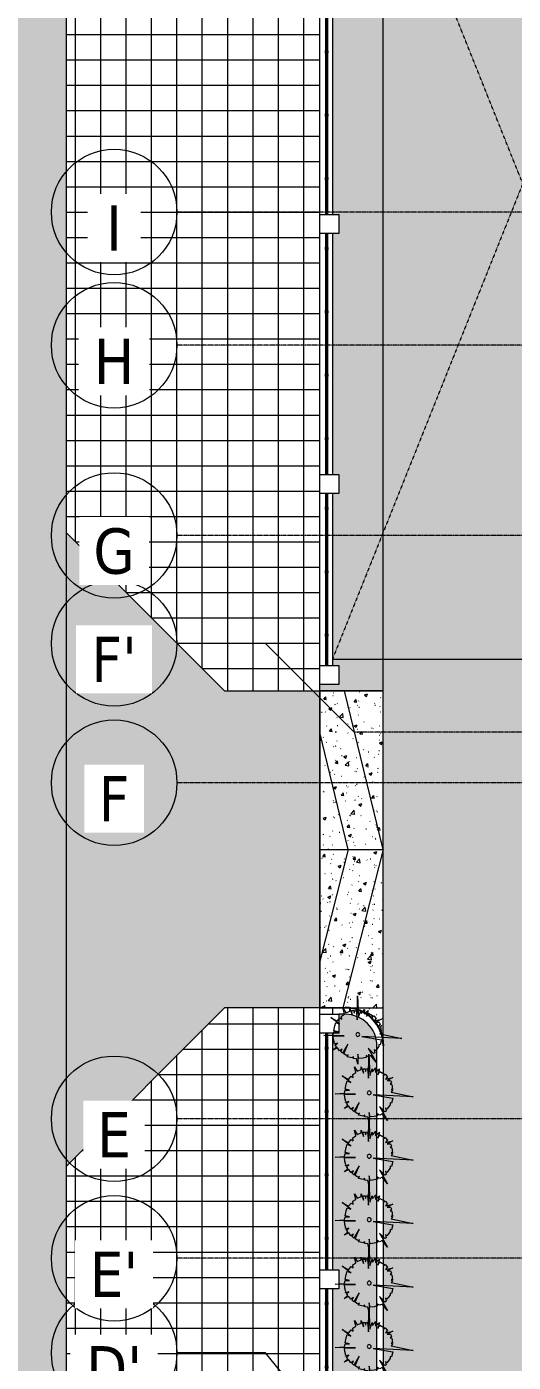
# Model space of a CAD drawing. Header units: millimetres. Extents: x 5357 to 259384, y -16348 to 109893.
# Drawn here: x 21483 to 29154, y 35397 to 56460 of the extents above; entities that cross this region are included whole.
import ezdxf

# ---------------------------------------------------------------- set-up
doc = ezdxf.new("R2010")
doc.units = ezdxf.units.MM
for name, pattern in [('Dash', [6, 3, -3]), ('Double dash', [41.999998, 12, -6, 6, -6, 6, -6]), ('Grid Line', [22.225, 12.7, -3.175, 3.175, -3.175])]:
    doc.linetypes.add(name, pattern=pattern)
for name, color, linetype, lineweight in [('A-DETL-THIN', 151, 'Continuous', 9), ('A-FLOR', 192, 'Continuous', 9), ('A-FLOR-HRAL', 11, 'Continuous', 9), ('A-FLOR-PATT', 8, 'Continuous', 9), ('A-FLOR-PATT-2', 8, 'Continuous', 5), ('A-WALL', 113, 'Continuous', 9), ('C-PRKG', 70, 'Continuous', 9), ('C-PRKG-HDLN', 70, 'Dash', 9), ('C-PROP-LINE', 91, 'Double dash', 18), ('G-IMPT', 8, 'Continuous', 9), ('L-PLNT-1', 7, 'Continuous', 9), ('S-COLS', 52, 'Continuous', 9), ('S-GRID', 1, 'Continuous', 9), ('S-GRID-1', 1, 'Grid Line', 9), ('S-GRID-IDEN', 1, 'Continuous', 9)]:
    doc.layers.add(name, color=color, linetype=linetype, lineweight=lineweight)
doc.styles.add('Tahoma_B', font='tahomabd_0.ttf', dxfattribs={"height": 715})
pattern_1 = [(50, (0, 0), (480.9661, -42.0786), [50.292, -553.212]), (355, (0, 0), (-93.0416, 504.3895), [40.234, -442.57]), (100.451, (40.1, -3.5), (387.9285, 462.3076), [42.742, -470.158]), (46.184, (0, 134.1), (715.649, -110.993), [75.438, -829.818]), (96.636, (59.64, 124.86), (626.7424, 653.2084), [64.112, -705.237]), (351.184, (0, 134.1), (626.7496, 653.2024), [60.35, -663.854]), (21, (67.06, 100.6), (400.2623, -269.9797), [50.292, -553.212]), (326, (67.06, 100.6), (163.1568, 486.2564), [40.234, -442.57]), (71.451, (100.4, 78.1), (563.421, 216.272), [42.742, -470.158]), (37.5, (0, 0), (8.15385, 223.22557), [7.376, -429.829, 7.376, -441.899, -444.246]), (37.5, (0, 0), (8.15385, 223.22557), [-886.48, 7.376, -436.87]), (7.5, (0, 0), (176.404, 264.477), [7.376, -248.778, 7.376, -419.771, -169.316]), (7.5, (0, 0), (176.404, 264.477), [-683.301, 7.376, -161.94]), (327.5, (-149.53, 0), (357.96023, -15.12452), [7.376, -160.264, 7.376, -515.661, -694.03]), (327.5, (-149.53, 0), (357.96023, -15.12452), [-690.677, 7.376, -686.653]), (317.5, (-216.6, 0), (391.0616, 67.1262), [7.376, -210.556, 7.376, -339.974, -492.862]), (317.5, (-216.6, 0), (391.0616, 67.1262), [-565.282, 7.376, -485.485])]
pattern_2 = [(180, (609.6, 0), (-2e-15, -13), []), (270, (609.6, 0), (76, 5e-15), [])]

# ---------------------------------------------------------------- blocks, each defined once
blk = doc.blocks.new('BAI XE PCCC - BAI XE PCCC-V181-TKCS_MB CẢNH QUAN CÂY XANH')
at = {"layer": 'C-PRKG'}
for p, q in [((0, 6000), (0, 100)), ((15000, 6000), (0, 6000)), ((15000, 0), (15000, 6000))]:
    blk.add_line(p, q, dxfattribs=at)
at = {"layer": 'C-PRKG-HDLN'}
for p, q in [((0, 6000), (15000, 0)), ((15000, 6000), (88, 35))]:
    blk.add_line(p, q, dxfattribs=at)
blk = doc.blocks.new('NBS_CLDPhysicalSecuritySystems_MtlMeshPnlFncngSym_CLDModsecSecurusS3_InfillPanel - NBS_CLDPhysicalSecuritySystems_MtlMeshPnlFncngSym_CLDModsecSecurusS2_InfillPanel-2369324-TKCS_MB CẢNH QUAN CÂY XANH')
at = {"layer": 'A-FLOR-HRAL'}
h = blk.add_hatch(dxfattribs=at)
h.set_pattern_fill('FP_38', color=256, style=0, pattern_type=2)
h.set_pattern_definition(pattern_2)
h.paths.add_polyline_path([(0, 6), (0, -6), (3800, -6), (3800, 6), (1715, 6)])
for p, q in [((218, 27), (0, 27)), ((0, 6), (3800, 6)), ((214, 6), (214, 23)), ((254, 6), (214, 6)), ((218, 27), (250, 27)), ((1218, 27), (250, 27)), ((254, 23), (254, 6)), ((1214, 6), (1214, 23)), ((1254, 6), (1214, 6)), ((1218, 27), (1250, 27)), ((2218, 27), (1250, 27)), ((1254, 23), (1254, 6)), ((2214, 6), (2214, 23)), ((2254, 6), (2214, 6)), ((2218, 27), (2250, 27)), ((3218, 27), (2250, 27)), ((2254, 23), (2254, 6)), ((3214, 6), (3214, 23)), ((3254, 6), (3214, 6)), ((3218, 27), (3250, 27)), ((3800, 27), (3250, 27)), ((3254, 23), (3254, 6)), ((3800, -6), (0, -6)), ((214, -11), (214, -6)), ((214, -6), (254, -6)), ((254, -11), (214, -11)), ((254, -6), (254, -11)), ((1214, -11), (1214, -6)), ((1214, -6), (1254, -6)), ((1254, -11), (1214, -11)), ((1254, -6), (1254, -11)), ((2214, -11), (2214, -6)), ((2214, -6), (2254, -6)), ((2254, -11), (2214, -11)), ((2254, -6), (2254, -11)), ((3214, -11), (3214, -6)), ((3214, -6), (3254, -6)), ((3254, -11), (3214, -11)), ((3254, -6), (3254, -11))]:
    blk.add_line(p, q, dxfattribs=at)
for centre, start, end in [((218, 23), 90, 180), ((250, 23), 0, 90), ((1218, 23), 90, 180), ((1250, 23), 0, 90), ((2218, 23), 90, 180), ((2250, 23), 0, 90), ((3218, 23), 90, 180), ((3250, 23), 0, 90)]:
    blk.add_arc(centre, 4, start, end, dxfattribs=at)
blk = doc.blocks.new('NBS_CLDPhysicalSecuritySystems_MtlMeshPnlFncngSym_CLDModsecSecurusS3_InfillPanel - NBS_CLDPhysicalSecuritySystems_MtlMeshPnlFncngSym_CLDModsecSecurusS2_InfillPanel-2369374-TKCS_MB CẢNH QUAN CÂY XANH')
at = {"layer": 'A-FLOR-HRAL'}
h = blk.add_hatch(dxfattribs=at)
h.set_pattern_fill('FP_38', color=256, style=0, pattern_type=2)
h.set_pattern_definition(pattern_2)
h.paths.add_polyline_path([(2712, 6), (0, 6), (0, -6), (2712, -6)])
for p, q in [((218, 27), (0, 27)), ((0, 6), (2712, 6)), ((214, 6), (214, 23)), ((254, 6), (214, 6)), ((218, 27), (250, 27)), ((1218, 27), (250, 27)), ((254, 23), (254, 6)), ((1214, 6), (1214, 23)), ((1254, 6), (1214, 6)), ((1218, 27), (1250, 27)), ((2218, 27), (1250, 27)), ((1254, 23), (1254, 6)), ((2214, 6), (2214, 23)), ((2254, 6), (2214, 6)), ((2218, 27), (2250, 27)), ((2712, 27), (2250, 27)), ((2254, 23), (2254, 6)), ((2712, -6), (0, -6)), ((214, -11), (214, -6)), ((214, -6), (254, -6)), ((254, -11), (214, -11)), ((254, -6), (254, -11)), ((1214, -11), (1214, -6)), ((1214, -6), (1254, -6)), ((1254, -11), (1214, -11)), ((1254, -6), (1254, -11)), ((2214, -11), (2214, -6)), ((2214, -6), (2254, -6)), ((2254, -11), (2214, -11)), ((2254, -6), (2254, -11))]:
    blk.add_line(p, q, dxfattribs=at)
for centre, start, end in [((218, 23), 90, 180), ((250, 23), 0, 90), ((1218, 23), 90, 180), ((1250, 23), 0, 90), ((2218, 23), 90, 180), ((2250, 23), 0, 90)]:
    blk.add_arc(centre, 4, start, end, dxfattribs=at)
blk = doc.blocks.new('NBS_CLDPhysicalSecuritySystems_MtlMeshPnlFncngSym_CLDModsecSecurusS3_InfillPanel - NBS_CLDPhysicalSecuritySystems_MtlMeshPnlFncngSym_CLDModsecSecurusS2_InfillPanel-2369380-TKCS_MB CẢNH QUAN CÂY XANH')
at = {"layer": 'A-FLOR-HRAL'}
h = blk.add_hatch(dxfattribs=at)
h.set_pattern_fill('FP_38', color=256, style=0, pattern_type=2)
h.set_pattern_definition(pattern_2)
h.paths.add_polyline_path([(3730, 6), (0, 6), (0, -6), (3730, -6)])
for p, q in [((218, 27), (0, 27)), ((0, 6), (3730, 6)), ((214, 6), (214, 23)), ((254, 6), (214, 6)), ((218, 27), (250, 27)), ((1218, 27), (250, 27)), ((254, 23), (254, 6)), ((1214, 6), (1214, 23)), ((1254, 6), (1214, 6)), ((1218, 27), (1250, 27)), ((2218, 27), (1250, 27)), ((1254, 23), (1254, 6)), ((2214, 6), (2214, 23)), ((2254, 6), (2214, 6)), ((2218, 27), (2250, 27)), ((3218, 27), (2250, 27)), ((2254, 23), (2254, 6)), ((3214, 6), (3214, 23)), ((3254, 6), (3214, 6)), ((3218, 27), (3250, 27)), ((3730, 27), (3250, 27)), ((3254, 23), (3254, 6)), ((3730, -6), (0, -6)), ((214, -11), (214, -6)), ((214, -6), (254, -6)), ((254, -11), (214, -11)), ((254, -6), (254, -11)), ((1214, -11), (1214, -6)), ((1214, -6), (1254, -6)), ((1254, -11), (1214, -11)), ((1254, -6), (1254, -11)), ((2214, -11), (2214, -6)), ((2214, -6), (2254, -6)), ((2254, -11), (2214, -11)), ((2254, -6), (2254, -11)), ((3214, -11), (3214, -6)), ((3214, -6), (3254, -6)), ((3254, -11), (3214, -11)), ((3254, -6), (3254, -11))]:
    blk.add_line(p, q, dxfattribs=at)
for centre, start, end in [((218, 23), 90, 180), ((250, 23), 0, 90), ((1218, 23), 90, 180), ((1250, 23), 0, 90), ((2218, 23), 90, 180), ((2250, 23), 0, 90), ((3218, 23), 90, 180), ((3250, 23), 0, 90)]:
    blk.add_arc(centre, 4, start, end, dxfattribs=at)
blk = doc.blocks.new('CAY MAI VAN PHUC - CAY DUC SOC_dwg-2256080-TKCS_MB CẢNH QUAN CÂY XANH')
at = {"layer": 'G-IMPT', "flags": 128}
blk.add_lwpolyline([(33, 479), (13, 293), (6, 772), (-14, 347), (-60, 479), (-67, 420), (-133, 499), (-127, 413), (-207, 479), (-173, 360), (-213, 426), (-293, 380), (-280, 347), (-320, 373), (-366, 320), (-326, 274), (-473, 307), (-360, 247), (-426, 247), (-446, 207), (-419, 174), (-453, 167), (-466, 68), (-439, 68), (-473, 48), (-439, 14), (-878, -79), (-80, -39), (-473, -105), (-446, -205), (-419, -198), (-419, -238), (-353, -324), (-326, -298), (-340, -364), (-313, -378), (-207, -271), (-366, -550), (-260, -418), (-213, -444), (-167, -418), (-167, -457), (-100, -471), (-20, -481), (0, -391), (0, -590), (26, -484), (86, -477), (86, -444), (113, -464), (212, -444), (192, -404), (226, -418), (279, -384), (199, -192), (305, -371), (339, -338), (312, -291), (365, -324), (405, -265), (498, -311), (425, -245), (452, -205), (405, -172), (472, -192), (465, -172), (485, -99), (492, -25), (272, -25), (678, -19), (492, -6), (478, 54), (392, 54), (478, 74), (458, 174), (438, 240), (365, 207), (538, 340), (412, 267), (359, 333), (319, 307), (325, 367), (266, 406), (292, 519), (239, 433), (159, 466), (159, 519), (113, 393), (119, 479), (79, 479), (73, 426), (53, 486)], close=True, dxfattribs=at)
at = {"layer": 'G-IMPT'}
blk.add_circle((0, 0), 38.6, dxfattribs=at)
blk = doc.blocks.new('CAY MAI VAN PHUC - CAY BONG TRANG-2256527-TKCS_MB CẢNH QUAN CÂY XANH')
at = {"extrusion": (0, 0, -1), "xscale": 0.7894736842105263, "yscale": 0.7894736842105263, "zscale": -0.7894736842105263, "rotation": 180}
blk.add_blockref('CAY MAI VAN PHUC - CAY DUC SOC_dwg-2256080-TKCS_MB CẢNH QUAN CÂY XANH', (0, 0), dxfattribs=at)
blk = doc.blocks.new('Family - ___-1476882-TKCS_MB CẢNH QUAN CÂY XANH')
at = {"layer": 'C-PROP-LINE'}
blk.add_line((26104, 7888), (26104, 77418), dxfattribs=at)
blk = doc.blocks.new('Grid - M_Grid Head - Circle-353313-TKCS_MB CẢNH QUAN CÂY XANH')
at = {"layer": 'S-GRID-IDEN'}
blk.add_circle((0, 0), 4.5, dxfattribs=at)

msp = doc.modelspace()

# ---------------------------------------------------------------- hatches: boundary and pattern name
at = {"layer": 'A-FLOR-PATT'}
h = msp.add_hatch(dxfattribs=at)
h.set_pattern_fill('FP_14', color=256, style=0, pattern_type=2)
h.set_pattern_definition([(90, (81451.8, 48336.34), (-400, 2e-14), []), (180, (81451.8, 48336.34), (-5e-14, -400), [])])
h.paths.add_polyline_path([(14081.4, -16346.6), (14081.4, 79336.3), (14075, 79693.3), (14055.9, 80049.7), (14024.1, 80405.3), (13979.6, 80759.5), (13922.5, 81111.9), (13852.8, 81462), (13770.7, 81809.4), (13676.3, 82153.7), (13569.6, 82494.3), (13450.9, 82831), (13320.2, 83163.2), (13177.7, 83490.5), (13023.6, 83812.5), (12858.2, 84128.8), (12681.5, 84439), (12493.9, 84742.7), (12295.6, 85039.6), (12086.8, 85329.1), (11867.8, 85611), (11638.9, 85884.9), (11400.3, 86150.5), (11152.4, 86407.4), (10895.5, 86655.3), (10630, 86893.8), (10356.1, 87122.8), (10074.1, 87341.7), (9784.6, 87550.5), (9487.8, 87748.9), (9184.1, 87936.5), (8873.9, 88113.1), (8557.5, 88278.6), (8235.5, 88432.7), (7908.2, 88575.1), (7576, 88705.8), (7239.4, 88824.6), (6898.7, 88931.3), (6554.4, 89025.7), (6207, 89107.8), (5856.9, 89177.4), (5504.5, 89234.6), (5357.2, 89253.1), (5357.2, 82031.9), (10052.8, 77336.3), (10052.8, -16346.6), (12634.7, -16346.6)])
h.paths.add_polyline_path([(156536.3, -16346.6), (157794.6, -16346.6), (157794.6, -16328.2), (152779.3, -16328.2), (152779.3, -16346.6)])
h.paths.add_polyline_path([(27698.7, -16346.6), (135159.4, -16346.6), (135197.8, -16328.2), (75180.7, -16328.2), (75180.7, -12330.8), (31070.8, -12330.8), (26103.5, -7352), (26103.5, 40986.3), (24603.5, 40986.3), (22103.5, 38486.3), (22103.5, -8023.3), (22132.9, -8371.9), (22174.4, -8719.2), (22228.1, -9064.9), (22293.8, -9408.5), (22371.5, -9749.6), (22461, -10087.7), (22562.4, -10422.5), (22675.4, -10753.6), (22799.9, -11080.5), (22935.8, -11402.8), (23082.8, -11720.2), (23240.9, -12032.3), (23409.7, -12338.6), (23589.2, -12638.9), (23779.1, -12932.6), (23979.2, -13219.6), (24189.1, -13499.4), (24408.7, -13771.7), (24637.7, -14036.1), (24875.9, -14292.4), (25122.8, -14540.1), (25378.2, -14779.1), (25641.9, -15009), (25913.4, -15229.6), (26192.5, -15440.5), (26478.7, -15641.5), (26771.9, -15832.4), (27071.5, -16012.9), (27377.3, -16182.8), (27688.8, -16342)])
h.paths.add_polyline_path([(134801.5, 7588.2), (138601.6, 7588.2), (138601.6, 34637.4), (140779.3, 34637.4), (140779.3, 38986.3), (138279.3, 40986.3), (134801.5, 40986.3), (134801.5, 7888.2)])
h.paths.add_polyline_path([(152779.3, 34637.4), (157794.6, 34637.4), (157794.6, 109893.5), (152779.3, 109893.5), (152779.3, 46773.4)])
h.paths.add_polyline_path([(134801.6, 45986.3), (138279.3, 45986.3), (140779.3, 47986.3), (140779.3, 77336.3), (140773.2, 77721), (140754.7, 78105.2), (140723.9, 78488.6), (140680.8, 78870.9), (140625.5, 79251.5), (140558.1, 79630.2), (140478.5, 80006.6), (140386.9, 80380.2), (140283.4, 80750.7), (140168, 81117.6), (140041, 81480.7), (139902.4, 81839.5), (139752.3, 82193.7), (139591, 82542.9), (139418.5, 82886.8), (139235.2, 83224.9), (139041.1, 83557), (138836.4, 83882.8), (138621.4, 84201.7), (138396.3, 84513.7), (138161.3, 84818.2), (137916.7, 85115.1), (137662.7, 85403.9), (137399.5, 85684.5), (137127.5, 85956.5), (136842.7, 86223.5), (136558.1, 86473.7), (136261.2, 86718.3), (135956.7, 86953.3), (135644.7, 87178.4), (135325.8, 87393.4), (135000.1, 87598), (134668, 87792.2), (134329.8, 87975.5), (133986, 88148), (133636.7, 88309.3), (133282.6, 88459.3), (132923.7, 88598), (132560.6, 88725), (132193.7, 88840.4), (131823.2, 88943.9), (131449.6, 89035.5), (131073.3, 89115), (130694.5, 89182.5), (130313.9, 89237.8), (129931.6, 89280.9), (129548.2, 89311.7), (129164, 89330.2), (128779.3, 89336.3), (87752.6, 89336.3), (85252.6, 86836.3), (85252.6, 84418.2), (127801.6, 84418.2), (134801.6, 77417.7), (134801.6, 45986.4)])
h.paths.add_polyline_path([(24724.1, 45986.3), (26103.5, 45986.3), (26103.5, 77418.2), (33103.5, 84418.2), (75452.6, 84418.2), (75452.6, 86836.3), (72952.6, 89336.3), (32081.4, 89336.3), (31731.6, 89330.2), (31382.3, 89311.9), (31033.8, 89281.3), (30686.6, 89238.6), (30341.1, 89183.8), (29997.8, 89116.9), (29657, 89038), (29319.2, 88947.3), (28984.7, 88844.8), (28654, 88730.7), (28327.6, 88605), (28005.7, 88468.1), (27688.8, 88319.9), (27377.3, 88160.8), (27071.5, 87990.9), (26771.9, 87810.4), (26478.7, 87619.5), (26192.5, 87418.5), (25913.4, 87207.6), (25641.9, 86987), (25378.2, 86757.1), (25122.8, 86518.1), (24832.3, 86223.5), (24637.7, 86014.1), (24408.7, 85749.7), (24189.1, 85477.4), (23979.2, 85197.6), (23779.1, 84910.6), (23589.2, 84616.8), (23409.7, 84316.6), (23240.9, 84010.3), (23082.8, 83698.2), (22935.8, 83380.8), (22799.9, 83058.5), (22675.4, 82731.6), (22562.4, 82400.5), (22461, 82065.7), (22371.5, 81727.6), (22293.8, 81386.5), (22228.1, 81042.9), (22174.4, 80697.2), (22132.9, 80349.9), (22103.5, 80001.3), (22103.5, 48486.3), (24603.5, 45986.3)])
h.paths.add_polyline_path([(5357.2, 97336.3), (130779.3, 97336.3), (131136.3, 97342.7), (131492.7, 97361.8), (131848.3, 97393.6), (132202.5, 97438.1), (132554.9, 97495.2), (132905, 97564.9), (133252.4, 97647), (133596.7, 97741.4), (133937.3, 97848.1), (134274, 97966.8), (134606.2, 98097.5), (134933.5, 98240), (135255.5, 98394.1), (135571.8, 98559.5), (135882, 98736.2), (136185.8, 98923.8), (136482.6, 99122.1), (136772.1, 99330.9), (137054, 99549.9), (137328, 99778.8), (137593.5, 100017.4), (137850.4, 100265.3), (138098.3, 100522.2), (138336.8, 100787.7), (138565.8, 101061.6), (138784.8, 101343.6), (138993.6, 101633.1), (139191.9, 101929.9), (139379.5, 102233.6), (139556.1, 102543.8), (139721.6, 102860.2), (139875.7, 103182.2), (140018.1, 103509.5), (140148.8, 103841.7), (140267.6, 104178.3), (140374.3, 104519), (140468.7, 104863.3), (140550.8, 105210.7), (140620.5, 105560.8), (140682, 105948.5), (140722.1, 106267.4), (140753.9, 106622.9), (140773, 106979.4), (140779.3, 107336.3), (140779.3, 109893.5), (135779.3, 109893.5), (135779.3, 107336.3), (130779.3, 102336.3), (5357.2, 102336.3), (5357.2, 99924.4)])
h = msp.add_hatch(dxfattribs=at)
h.set_pattern_fill('FP_33', color=256, style=0, pattern_type=2)
h.set_pattern_definition([(50.044, (79.34, 5.34), (480.1093, -42.1973), [50.249, -552.737]), (354.978, (79.34, 5.34), (-92.8797, 504.407), [40.163, -441.797]), (100.433, (119.35, 1.8), (387.2325, 462.215), [42.741, -470.147]), (46.228, (79.34, 139.45), (714.374, -111.1663), [75.364, -829.007]), (96.624, (138.9, 130.2), (625.628, 653.0516), [64.112, -705.234]), (351.155, (79.3, 139.45), (625.6346, 653.045), [60.248, -662.724]), (21.022, (146.27, 105.9), (399.5488, -270.0747), [50.21, -552.308]), (325.943, (146.27, 105.9), (162.8708, 486.2122), [40.189, -442.076]), (71.481, (179.57, 83.4), (562.4147, 216.1425), [42.731, -470.036]), (37.54, (79.34, 5.34), (8.14153, 223.2217), [7.367, -429.296, 7.367, -441.351, -443.695]), (37.54, (79.34, 5.34), (8.14153, 223.2217), [-885.381, 7.367, -436.328]), (7.5, (79.34, 5.34), (176.088, 264.43336), [7.363, -248.334, 7.363, -419.023, -169.015]), (7.5, (79.34, 5.34), (176.088, 264.43336), [-682.083, 7.363, -161.652]), (327.444, (-69.93, 5.37), (357.3223, -15.2107), [7.368, -160.078, 7.368, -515.062, -693.224]), (327.444, (-69.93, 5.37), (357.3223, -15.2107), [-689.876, 7.368, -685.857]), (317.442, (-136.87, 5.4), (390.3648, 67.0332), [7.37, -210.376, 7.37, -339.684, -492.442]), (317.442, (-136.87, 5.4), (390.3648, 67.0332), [-564.8, 7.37, -485.072])])
h.paths.add_polyline_path([(31093.5, 18385.6), (31093.5, 33837.4), (31103.5, 33837.4), (31103.5, 40386.3), (31093.5, 40386.3), (31103.5, 40558.2), (31103.5, 61982.1), (31099.6, 62000.9), (31093.5, 62086.3), (31103.5, 62086.3), (31103.5, 74336.9), (31093.5, 74336.9), (31093.5, 74345.4), (27123.5, 77694.3), (27123.5, 77413.8), (31041.5, 19158.4)])
h = msp.add_hatch(dxfattribs=at)
h.set_pattern_fill('FP_32', color=256, style=0, pattern_type=2)
h.set_pattern_definition(pattern_1)
h.paths.add_polyline_path([(27103.5, 14802.6), (31094, 18228.7), (31093.5, 18236.9), (31093.5, 18385.6), (27123.5, 77413.8), (27123.5, 62086.3), (27117.2, 61998.1), (27103.5, 61935.2), (27103.5, 40490.6), (27107.4, 40471.7), (27113.5, 40386.3), (27103.5, 40386.3), (27103.5, 14861.2)])
h = msp.add_hatch(dxfattribs=at)
h.set_pattern_fill('FP_15', color=256, style=0, pattern_type=2)
h.set_pattern_definition(pattern_1)
h.paths.add_polyline_path([(26403.5, 45986.3), (27103.5, 45986.3), (27103.5, 61935.2), (27097.4, 61909.1), (27067.5, 61828.8), (27025.1, 61751.1), (26972.1, 61680.3), (26896.7, 61608.2), (26828.3, 61559.1), (26753.2, 61519.4), (26673.1, 61490.3), (26580.2, 61471.8), (26503, 61466.3), (26403.5, 61466.3), (26403.5, 61398.2), (26303.5, 61398.2), (26303.5, 57598.2), (26403.5, 57598.2), (26403.5, 57298.2), (26303.5, 57298.2), (26303.5, 53498.2), (26403.5, 53498.2), (26403.5, 53198.2), (26303.5, 53198.2), (26303.5, 49398.2), (26403.5, 49398.2), (26403.5, 49098.2), (26303.5, 49098.2), (26303.5, 46386.3), (26403.5, 46386.3), (26403.5, 46086.3), (26103.5, 46086.3), (26103.5, 45986.3), (26303.5, 45986.3)])
h = msp.add_hatch(dxfattribs=at)
h.set_pattern_fill('FP_17', color=256, style=0, pattern_type=2)
h.set_pattern_definition([(50.14, (208.95, 0), (478.5786, -42.082), [50.189, -552.079]), (354.975, (208.95, 0), (-92.578, 504.3905), [40.035, -440.39]), (100.401, (248.83, -3.5), (385.9973, 462.313), [42.735, -470.081]), (46.327, (208.95, 134.1), (712.099, -110.9855), [75.259, -827.847]), (96.603, (268.3, 124.86), (623.636, 653.205), [64.108, -705.19]), (351.141, (208.95, 134.1), (623.636, 653.206), [60.058, -660.637]), (21.096, (275.67, 100.6), (398.2776, -269.9775), [50.075, -550.82]), (325.868, (275.67, 100.6), (162.345, 486.257), [40.096, -441.061]), (71.537, (308.86, 78.1), (560.6244, 216.2736), [42.72, -469.922]), (37.638, (208.95, 0), (8.1121, 223.2254), [7.353, -428.488, 7.353, -440.52, -442.86]), (37.638, (208.95, 0), (8.1121, 223.2254), [-883.714, 7.353, -435.506]), (7.537, (208.95, 0), (175.5281, 264.4764), [7.34, -247.564, 7.34, -417.723, -168.49]), (7.537, (208.95, 0), (175.5281, 264.4764), [-679.967, 7.34, -161.15]), (327.371, (60.15, 0), (356.1838, -15.123), [7.35, -159.699, 7.35, -513.842, -691.581]), (327.371, (60.15, 0), (356.1838, -15.123), [-688.24, 7.35, -684.231]), (317.358, (-6.57, 0), (389.121, 67.1267), [7.356, -209.988, 7.356, -339.058, -491.534]), (317.358, (-6.57, 0), (389.121, 67.1267), [-563.759, 7.356, -484.177])])
h.paths.add_polyline_path([(27103.5, 40490.6), (27103.5, 45986.3), (26103.5, 45986.3), (26103.5, 40986.3), (26503.5, 40986.3), (26504.7, 40996.3), (26607.7, 40986.3), (26680.9, 40969.6), (26756.9, 40941.2), (26844.5, 40891.1), (26910.5, 40839.8), (26972.9, 40774.5), (27019.6, 40710.7), (27059.9, 40635.6), (27092.6, 40540.8), (27097.4, 40518.4)])
h = msp.add_hatch(dxfattribs=at)
h.set_pattern_fill('FP_23', color=256, style=0, pattern_type=2)
h.set_pattern_definition([(0, (167.64, 11.2), (558.8, 558.8), [83.82, -16.764, 22.352, -16.764, -419.1]), (0, (167.64, 11.2), (558.8, 558.8), [-139.7, 83.82, -335.28]), (0, (139.7, 27.94), (558.8, 558.8), [55.88, -41.91, 83.82, -41.91, -335.28]), (0, (139.7, 27.94), (558.8, 558.8), [-223.52, 55.88, -279.4]), (0, (335.3, 251.46), (558.8, 558.8), [69.85, -27.94, 69.85, -391.16]), (0, (55.9, 363.2), (558.8, 558.8), [27.94, -55.88, 27.94, -447.04]), (90, (111.76, 363.2), (-558.8, 558.8), [50.292, -508.508]), (90, (279.4, 27.94), (-558.8, 558.8), [55.88, -502.92]), (90, (419.1, 251.46), (-558.8, 558.8), [55.88, -502.92]), (45, (352.04, 22.35), (0, 558.7996), [55.88, -734.383]), (135, (206.76, 22.35), (-558.7996, 0), [55.88, -734.383]), (63.435, (335.28, 25.15), (-0.0005, 558.8001), [55.88, -1193.635]), (75.964, (307.34, 27.94), (-0.00237, 558.80038), [55.88, -2248.111]), (75.964, (447.04, 251.46), (-0.00237, 558.80038), [44.704, -2259.287]), (75.964, (122.94, 363.22), (-0.00237, 558.80038), [39.116, -2264.875]), (104.036, (251.46, 27.94), (0.00237, 558.80038), [55.88, -2248.111]), (104.036, (391.16, 251.46), (0.00237, 558.80038), [44.704, -2259.287]), (104.036, (100.58, 363.22), (0.00237, 558.80038), [39.116, -2264.875]), (116.565, (223.52, 25.15), (0.0005, 558.8001), [55.88, -1193.634])])
h.paths.add_polyline_path([(30703.5, 8088.2), (34703.5, 8088.2), (34703.5, 8188.2), (35003.5, 8188.2), (35003.5, 8088.2), (36802.6, 8088.2), (36802.6, 13136.9), (28627.7, 13136.9), (27003.5, 14761.2), (26303.5, 14761.2), (26303.5, 12256.3), (26403.5, 12256.3), (26403.5, 11956.3), (26303.5, 11956.3), (26303.5, 8188.2), (26403.5, 8188.2), (26403.5, 8088.2), (30403.5, 8088.2), (30403.5, 8188.2), (30703.5, 8188.2)])
h.paths.add_polyline_path([(27000.8, 14861.2), (27003.5, 14861.2), (27003.5, 40386.3), (26995.6, 40471.7), (26973, 40555.4), (26949, 40613.3), (26908, 40680.2), (26857.1, 40739.9), (26797.4, 40790.8), (26730.5, 40831.8), (26658, 40861.9), (26581.7, 40880.2), (26503.5, 40886.3), (26403.5, 40886.3), (26403.5, 40586.3), (26303.5, 40586.3), (26303.5, 36856.3), (26403.5, 36856.3), (26403.5, 36556.3), (26303.5, 36556.3), (26303.5, 32756.3), (26403.5, 32756.3), (26403.5, 32456.3), (26303.5, 32456.3), (26303.5, 28656.3), (26403.5, 28656.3), (26403.5, 28356.3), (26303.5, 28356.3), (26303.5, 24556.3), (26403.5, 24556.3), (26403.5, 24256.3), (26303.5, 24256.3), (26303.5, 20456.3), (26403.5, 20456.3), (26403.5, 20156.3), (26303.5, 20156.3), (26303.5, 16356.3), (26403.5, 16356.3), (26403.5, 16056.3), (26303.5, 16056.3), (26303.5, 14861.2)])
at = {"layer": 'A-FLOR-PATT-2'}
h = msp.add_hatch(color=256, dxfattribs=at)
h.paths.add_polyline_path([(139191.9, -16346.6), (152779.3, -16346.6), (152779.3, -16328.2), (135199.1, -16328.2), (135161.7, -16346.6), (139113.9, -16346.6)])
h.paths.add_polyline_path([(15040.7, -16346.6), (27698.7, -16346.6), (27688.8, -16342), (27377.3, -16182.8), (27071.5, -16012.9), (26771.9, -15832.4), (26478.7, -15641.5), (26192.5, -15440.5), (25913.4, -15229.6), (25641.9, -15009), (25378.2, -14779.1), (25122.8, -14540.1), (24875.9, -14292.4), (24637.7, -14036.1), (24408.7, -13771.7), (24189.1, -13499.4), (23979.2, -13219.6), (23779.1, -12932.6), (23589.2, -12638.9), (23409.7, -12338.6), (23240.9, -12032.3), (23082.8, -11720.2), (22935.8, -11402.8), (22799.9, -11080.5), (22675.4, -10753.6), (22562.4, -10422.5), (22461, -10087.7), (22371.5, -9749.6), (22293.8, -9408.5), (22228.1, -9064.9), (22174.4, -8719.2), (22132.9, -8371.9), (22103.5, -8023.3), (22103.5, 80001.3), (22132.9, 80349.9), (22174.4, 80697.2), (22228.1, 81042.9), (22293.8, 81386.5), (22371.5, 81727.6), (22461, 82065.7), (22562.4, 82400.5), (22675.4, 82731.6), (22799.9, 83058.5), (22935.8, 83380.8), (23082.8, 83698.2), (23240.9, 84010.3), (23409.7, 84316.6), (23589.2, 84616.8), (23779.1, 84910.6), (23979.2, 85197.6), (24189.1, 85477.4), (24408.7, 85749.7), (24637.7, 86014.1), (24875.9, 86270.4), (25122.8, 86518.1), (25378.2, 86757.1), (25641.9, 86987), (25913.4, 87207.6), (26192.5, 87418.5), (26478.7, 87619.5), (26771.9, 87810.4), (27071.5, 87990.9), (27377.3, 88160.8), (27688.8, 88319.9), (28005.7, 88468.1), (28327.6, 88605), (28654, 88730.7), (28984.7, 88844.8), (29319.2, 88947.3), (29657, 89038), (29997.8, 89116.9), (30341.1, 89183.8), (30686.6, 89238.6), (31033.8, 89281.3), (31382.3, 89311.9), (31731.6, 89330.2), (32081.4, 89336.3), (128779.3, 89336.3), (129165.6, 89330.1), (129551.5, 89311.5), (129936.6, 89280.4), (130320.5, 89237), (130702.8, 89181.2), (131083.1, 89113.1), (131461, 89032.9), (131836.2, 88940.5), (132208.1, 88836), (132576.6, 88719.7), (132941, 88591.6), (133301.2, 88451.8), (133656.7, 88300.4), (134007.1, 88137.8), (134352.1, 87963.9), (134691.3, 87779), (135024.4, 87583.2), (135351, 87376.9), (135670.9, 87160.1), (135983.5, 86933.2), (136288.7, 86696.3), (136586.1, 86449.7), (136875.5, 86193.7), (137156.4, 85928.5), (137428.7, 85654.4), (137691.9, 85371.6), (137946, 85080.5), (138190.5, 84781.4), (138425.3, 84474.6), (138650.1, 84160.4), (138864.7, 83839.1), (139068.8, 83511.1), (139262.2, 83176.7), (139444.8, 82836.2), (139616.3, 82490), (139776.6, 82138.5), (139925.5, 81782), (140062.8, 81420.9), (140188.5, 81055.5), (140302.3, 80686.3), (140404.1, 80313.6), (140494, 79937.9), (140571.6, 79559.4), (140637.1, 79178.7), (140690.2, 78796), (140731.1, 78399.5), (140754.7, 78105.2), (140773.2, 77721), (140779.3, 77336.3), (140779.3, 34637.4), (152779.3, 34637.4), (152779.3, 109893.5), (140779.3, 109893.5), (140779.3, 107336.3), (140773, 106979.4), (140753.9, 106622.9), (140722.1, 106267.4), (140677.6, 105913.2), (140620.5, 105560.8), (140550.8, 105210.7), (140468.7, 104863.3), (140374.3, 104519), (140267.6, 104178.3), (140148.8, 103841.7), (140018.1, 103509.5), (139875.7, 103182.2), (139721.6, 102860.2), (139556.1, 102543.8), (139379.5, 102233.6), (139191.9, 101929.9), (138993.6, 101633.1), (138784.8, 101343.6), (138565.8, 101061.6), (138336.8, 100787.7), (138098.3, 100522.2), (137850.4, 100265.3), (137593.5, 100017.4), (137328, 99778.8), (137054, 99549.9), (136772.1, 99330.9), (136482.6, 99122.1), (136185.8, 98923.8), (135882, 98736.2), (135571.8, 98559.5), (135255.5, 98394.1), (134933.5, 98240), (134606.2, 98097.5), (134274, 97966.8), (133937.3, 97848.1), (133596.7, 97741.4), (133252.4, 97647), (132905, 97564.9), (132554.9, 97495.2), (132202.5, 97438.1), (131848.3, 97393.6), (131492.7, 97361.8), (131136.3, 97342.7), (130779.3, 97336.3), (5357.2, 97336.3), (5357.2, 89253.1), (5504.5, 89234.6), (5856.9, 89177.4), (6207, 89107.8), (6554.4, 89025.7), (6898.7, 88931.3), (7239.4, 88824.6), (7576, 88705.8), (7908.2, 88575.1), (8235.5, 88432.7), (8557.5, 88278.6), (8873.9, 88113.1), (9184.1, 87936.5), (9487.8, 87748.9), (9784.6, 87550.5), (10074.1, 87341.7), (10356.1, 87122.8), (10630, 86893.8), (10895.5, 86655.3), (11152.4, 86407.4), (11400.3, 86150.5), (11638.9, 85884.9), (11867.8, 85611), (12086.8, 85329.1), (12295.6, 85039.6), (12493.9, 84742.7), (12681.5, 84439), (12858.2, 84128.8), (13023.6, 83812.5), (13177.7, 83490.5), (13320.2, 83163.2), (13450.9, 82831), (13569.6, 82494.3), (13676.3, 82153.7), (13770.7, 81809.4), (13852.8, 81462), (13922.5, 81111.9), (13979.6, 80759.5), (14024.1, 80405.3), (14055.9, 80049.7), (14075, 79693.3), (14081.4, 79336.3), (14081.4, -16346.6)])
msp.add_hatch(color=256, dxfattribs=at).paths.add_polyline_path([(22103.5, 38486.3), (24603.5, 40986.3), (26103.5, 40986.3), (26103.5, 45986.3), (24603.5, 45986.3), (22103.5, 48486.3), (22103.5, 40986.3)])

# ---------------------------------------------------------------- linework, layer by layer
at = {"layer": 'A-DETL-THIN'}
for p, q in [((27103.5, 45986.3), (26103.5, 45986.3)), ((26103.5, 45986.3), (26103.5, 40986.3)), ((27103.6, 43486.3), (26492.7, 45986.3)), ((27103.5, 40986.3), (27103.5, 45986.3)), ((26553.6, 43486.3), (26103.6, 45327.6)), ((26103.5, 43486.3), (27103.6, 43486.3)), ((26553.6, 43486.3), (26103.6, 41725.8)), ((27103.6, 43486.3), (26464.6, 40986.3)), ((26103.5, 40986.3), (27103.5, 40986.3))]:
    msp.add_line(p, q, dxfattribs=at)
at = {"layer": 'A-FLOR'}
for p, q in [((22103.5, 80001.3), (22103.5, -8023.3)), ((27103.5, 40490.6), (27103.5, 61935.2)), ((22103.5, 48486.3), (24603.5, 45986.3)), ((24603.5, 45986.3), (27103.5, 45986.3)), ((26103.5, 40986.3), (26103.5, 46086.3)), ((24603.5, 40986.3), (22103.5, 38486.3)), ((26103.5, 40986.3), (24603.5, 40986.3))]:
    msp.add_line(p, q, dxfattribs=at)
at = {"layer": 'A-WALL'}
for p, q in [((26103.5, 53498.2), (26103.5, 57298.2)), ((26303.5, 57298.2), (26303.5, 53498.2)), ((26103.5, 49398.2), (26103.5, 53198.2)), ((26303.5, 53198.2), (26303.5, 49398.2)), ((26103.5, 46386.3), (26103.5, 49098.2)), ((26303.5, 49098.2), (26303.5, 46386.3)), ((26103.5, 40886.3), (26103.5, 40986.3)), ((26503.5, 40986.3), (26103.5, 40986.3)), ((26303.5, 40986.3), (26303.5, 40886.3)), ((26503.5, 40886.3), (26403.5, 40886.3)), ((26103.5, 36856.3), (26103.5, 40586.3)), ((26303.5, 40586.3), (26303.5, 36856.3)), ((27003.5, 14861.2), (27003.5, 40386.3)), ((27103.5, 40386.3), (27103.5, 14802.6)), ((26103.5, 32756.3), (26103.5, 36556.3)), ((26303.5, 36556.3), (26303.5, 32756.3))]:
    msp.add_line(p, q, dxfattribs=at)
for radius, start in [(610, 0), (600, 0), (600, 360), (500, 0)]:
    msp.add_arc((26503.5, 40386.3), radius, start, 90, dxfattribs=at)
at = {"layer": 'S-COLS'}
for p, q in [((26103.5, 53198.2), (26103.5, 53498.2)), ((26103.5, 53498.2), (26403.5, 53498.2)), ((26403.5, 53498.2), (26403.5, 53198.2)), ((26403.5, 53198.2), (26103.5, 53198.2)), ((26103.5, 49098.2), (26103.5, 49398.2)), ((26103.5, 49398.2), (26403.5, 49398.2)), ((26403.5, 49398.2), (26403.5, 49098.2)), ((26403.5, 49098.2), (26103.5, 49098.2)), ((26103.5, 46086.3), (26103.5, 46386.3)), ((26103.5, 46386.3), (26403.5, 46386.3)), ((26403.5, 46386.3), (26403.5, 46086.3)), ((26403.5, 46086.3), (26103.5, 46086.3)), ((26103.5, 40586.3), (26103.5, 40886.3)), ((26103.5, 40886.3), (26403.5, 40886.3)), ((26403.5, 40886.3), (26403.5, 40586.3)), ((26403.5, 40586.3), (26103.5, 40586.3)), ((26103.5, 36556.3), (26103.5, 36856.3)), ((26103.5, 36856.3), (26403.5, 36856.3)), ((26403.5, 36856.3), (26403.5, 36556.3)), ((26403.5, 36556.3), (26103.5, 36556.3))]:
    msp.add_line(p, q, dxfattribs=at)
at = {"layer": 'S-GRID'}
for p, q in [((25248.8, 46733.9), (23851.8, 46733.9)), ((26645.8, 45336.9), (25248.8, 46733.9)), ((25248.8, 35547.3), (23851.8, 35547.3)), ((26645.8, 33836.9), (25248.8, 35547.3))]:
    msp.add_line(p, q, dxfattribs=at)
at = {"layer": 'S-GRID-1'}
for p, q in [((29351.8, 53536.9), (23851.8, 53536.9)), ((29351.8, 51436.9), (23851.8, 51436.9)), ((29351.8, 48436.9), (23851.8, 48436.9)), ((32145.8, 45336.9), (26645.8, 45336.9)), ((29351.8, 44536.9), (23851.8, 44536.9)), ((29351.8, 39236.9), (23851.8, 39236.9)), ((29351.8, 37036.9), (23851.8, 37036.9))]:
    msp.add_line(p, q, dxfattribs=at)

# ---------------------------------------------------------------- block references
at = {"layer": 'A-FLOR-HRAL', "rotation": 269.9999999999999}
for name, p in [('NBS_CLDPhysicalSecuritySystems_MtlMeshPnlFncngSym_CLDModsecSecurusS3_InfillPanel - NBS_CLDPhysicalSecuritySystems_MtlMeshPnlFncngSym_CLDModsecSecurusS2_InfillPanel-2369324-TKCS_MB CẢNH QUAN CÂY XANH', (26203.5, 57298.2)), ('NBS_CLDPhysicalSecuritySystems_MtlMeshPnlFncngSym_CLDModsecSecurusS3_InfillPanel - NBS_CLDPhysicalSecuritySystems_MtlMeshPnlFncngSym_CLDModsecSecurusS2_InfillPanel-2369324-TKCS_MB CẢNH QUAN CÂY XANH', (26203.5, 53198.2)), ('NBS_CLDPhysicalSecuritySystems_MtlMeshPnlFncngSym_CLDModsecSecurusS3_InfillPanel - NBS_CLDPhysicalSecuritySystems_MtlMeshPnlFncngSym_CLDModsecSecurusS2_InfillPanel-2369374-TKCS_MB CẢNH QUAN CÂY XANH', (26203.5, 49098.2)), ('NBS_CLDPhysicalSecuritySystems_MtlMeshPnlFncngSym_CLDModsecSecurusS3_InfillPanel - NBS_CLDPhysicalSecuritySystems_MtlMeshPnlFncngSym_CLDModsecSecurusS2_InfillPanel-2369380-TKCS_MB CẢNH QUAN CÂY XANH', (26203.5, 40586.3)), ('NBS_CLDPhysicalSecuritySystems_MtlMeshPnlFncngSym_CLDModsecSecurusS3_InfillPanel - NBS_CLDPhysicalSecuritySystems_MtlMeshPnlFncngSym_CLDModsecSecurusS2_InfillPanel-2369324-TKCS_MB CẢNH QUAN CÂY XANH', (26203.5, 36556.3))]:
    msp.add_blockref(name, p, dxfattribs=at)
at = {"layer": 'C-PRKG', "rotation": 270}
msp.add_blockref('BAI XE PCCC - BAI XE PCCC-V181-TKCS_MB CẢNH QUAN CÂY XANH', (26303.5, 61486.3), dxfattribs=at)
at = {"layer": 'C-PROP-LINE'}
msp.add_blockref('Family - ___-1476882-TKCS_MB CẢNH QUAN CÂY XANH', (0, 0), dxfattribs=at)
at = {"layer": 'L-PLNT-1', "rotation": 180}
for p in [(26703.6, 40566.3), (26883.6, 39646.3), (26883.6, 38646.3), (26883.6, 37646.3), (26883.6, 36646.3), (26883.6, 35646.3)]:
    msp.add_blockref('CAY MAI VAN PHUC - CAY BONG TRANG-2256527-TKCS_MB CẢNH QUAN CÂY XANH', p, dxfattribs=at)
at = {"layer": 'S-GRID-IDEN', "xscale": 219.9999999999998, "yscale": 219.9999999999998, "zscale": 219.9999999999998, "rotation": 89.99999999999982}
for p in [(22861.8, 53536.9), (22861.8, 51436.9), (22861.8, 48436.9), (22861.8, 46733.9), (22861.8, 44536.9), (22861.8, 39236.9), (22861.8, 37036.9), (22861.8, 35547.3)]:
    msp.add_blockref('Grid - M_Grid Head - Circle-353313-TKCS_MB CẢNH QUAN CÂY XANH', p, dxfattribs=at)

# ---------------------------------------------------------------- next in the draw order: texts
at = {"layer": 'S-GRID-IDEN', "char_height": 715, "attachment_point": 5, "line_spacing_factor": 0.996129, "style": 'Tahoma_B', "bg_fill": 3, "box_fill_scale": 1.25, "bg_fill_color": 256, "bg_fill_true_color": 13158600, "bg_fill_transparency": 0}
for s, insert, width in [('\\pt2793.99835,5587.9967,8382.0022,11176.00055,13969.9989,16763.99725,19558.00275,22352.0011,25145.99945,27939.9978,30734.0033,33528.00165,36322,39115.99835,41909.9967,44704.0022,47498.00055,50291.9989,53085.99725,55880.00275,58674.0011,61467.99945,64261.9978,67056.0033,69850.00165,72644,75437.99835,78231.9967,81026.0022,83820.00055,86613.9989,89407.99725;I', (22860.9, 53284.9), 479.6), ('\\pt2793.99835,5587.9967,8382.0022,11176.00055,13969.9989,16763.99725,19558.00275,22352.0011,25145.99945,27939.9978,30734.0033,33528.00165,36322,39115.99835,41909.9967,44704.0022,47498.00055,50291.9989,53085.99725,55880.00275,58674.0011,61467.99945,64261.9978,67056.0033,69850.00165,72644,75437.99835,78231.9967,81026.0022,83820.00055,86613.9989,89407.99725;H', (22859.8, 51184.9), 756.8), ('\\pt2793.99835,5587.9967,8382.0022,11176.00055,13969.9989,16763.99725,19558.00275,22352.0011,25145.99945,27939.9978,30734.0033,33528.00165,36322,39115.99835,41909.9967,44704.0022,47498.00055,50291.9989,53085.99725,55880.00275,58674.0011,61467.99945,64261.9978,67056.0033,69850.00165,72644,75437.99835,78231.9967,81026.0022,83820.00055,86613.9989,89407.99725;G', (22860.9, 48184.9), 741.4), ("\\pt2793.99835,5587.9967,8382.0022,11176.00055,13969.9989,16763.99725,19558.00275,22352.0011,25145.99945,27939.9978,30734.0033,33528.00165,36322,39115.99835,41909.9967,44704.0022,47498.00055,50291.9989,53085.99725,55880.00275,58674.0011,61467.99945,64261.9978,67056.0033,69850.00165,72644,75437.99835,78231.9967,81026.0022,83820.00055,86613.9989,89407.99725;F'", (22859.8, 46481.9), 844.8), ('\\pt2793.99835,5587.9967,8382.0022,11176.00055,13969.9989,16763.99725,19558.00275,22352.0011,25145.99945,27939.9978,30734.0033,33528.00165,36322,39115.99835,41909.9967,44704.0022,47498.00055,50291.9989,53085.99725,55880.00275,58674.0011,61467.99945,64261.9978,67056.0033,69850.00165,72644,75437.99835,78231.9967,81026.0022,83820.00055,86613.9989,89407.99725;F', (22859.8, 44284.9), 583), ('\\pt2793.99835,5587.9967,8382.0022,11176.00055,13969.9989,16763.99725,19558.00275,22352.0011,25145.99945,27939.9978,30734.0033,33528.00165,36322,39115.99835,41909.9967,44704.0022,47498.00055,50291.9989,53085.99725,55880.00275,58674.0011,61467.99945,64261.9978,67056.0033,69850.00165,72644,75437.99835,78231.9967,81026.0022,83820.00055,86613.9989,89407.99725;E', (22859.8, 38984.9), 611.6), ("\\pt2793.99835,5587.9967,8382.0022,11176.00055,13969.9989,16763.99725,19558.00275,22352.0011,25145.99945,27939.9978,30734.0033,33528.00165,36322,39115.99835,41909.9967,44704.0022,47498.00055,50291.9989,53085.99725,55880.00275,58674.0011,61467.99945,64261.9978,67056.0033,69850.00165,72644,75437.99835,78231.9967,81026.0022,83820.00055,86613.9989,89407.99725;E'", (22859.8, 36784.9), 873.4), ("\\pt2793.99835,5587.9967,8382.0022,11176.00055,13969.9989,16763.99725,19558.00275,22352.0011,25145.99945,27939.9978,30734.0033,33528.00165,36322,39115.99835,41909.9967,44704.0022,47498.00055,50291.9989,53085.99725,55880.00275,58674.0011,61467.99945,64261.9978,67056.0033,69850.00165,72644,75437.99835,78231.9967,81026.0022,83820.00055,86613.9989,89407.99725;D'", (22860.9, 35295.2), 1018.6)]:
    msp.add_mtext(s, dxfattribs=dict(at, insert=insert, width=width))

doc.saveas('drawing.dxf')
